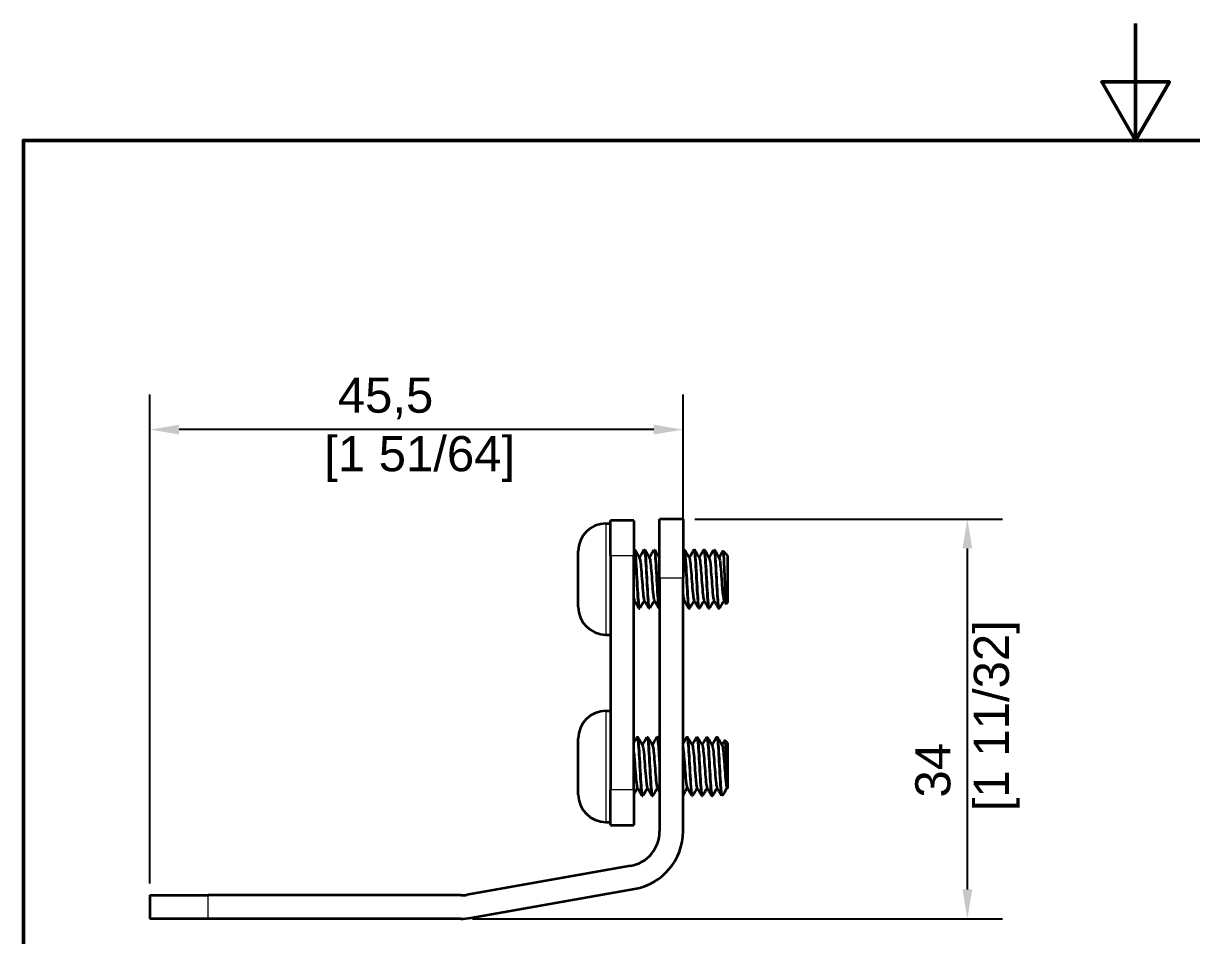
# Model space of a CAD drawing. Header units: millimetres. Extents: x 0 to 210, y 0 to 297.
# Drawn here: x 10 to 109.8, y 219.1 to 297 of the extents above; entities that cross this region are included whole.
import ezdxf

# ---------------------------------------------------------------- set-up
doc = ezdxf.new("R2010")
doc.units = ezdxf.units.MM
for name, color, linetype, lineweight in [('Arêtes tangentes visibles(ISO)', 7, 'Continuous', 18), ('Arêtes visibles(ISO)', 7, 'Continuous', 35), ('Cadre_0', 7, 'Continuous', 50), ('Cotes(ISO)', 7, 'Continuous', 18)]:
    doc.layers.add(name, color=color, linetype=linetype, lineweight=lineweight)
doc.styles.add('MANTION', font='arial.ttf')
doc.dimstyles.new('Plan commercial', dxfattribs={"dimtxt": 3, "dimasz": 2.5, "dimexe": 3, "dimexo": 1, "dimgap": 0.762, "dimtad": 1, "dimrnd": 1e-08, "dimtxsty": 'MANTION', "dimcen": 0.09, "dimdle": 10, "dimclrd": 7, "dimclre": 7, "dimclrt": 256, "dimazin": 2, "dimtfac": 0.5, "dimtmove": 0, "dimatfit": 3, "dimfxl": 0, "dimtolj": 1, "dimlwd": 25, "dimlwe": 25, "dimarcsym": 0})

# ---------------------------------------------------------------- blocks, each defined once
blk = doc.blocks.new('Cadres Cadre par défaut')
at = {"layer": 'Cadre_0', "flags": 128}
for points in [[(105, 297), (105, 287), (102.113, 292), (107.887, 292), (105, 287)], [(10, 10), (10, 287), (200, 287), (200, 10), (10, 10)]]:
    blk.add_lwpolyline(points, dxfattribs=at)
blk = doc.blocks.new('*D5')
at = {"layer": 'Cotes(ISO)', "color": 7, "linetype": 'Continuous', "lineweight": 25, "transparency": 16777216}
for p, q in [((67.343, 254.671), (93.63, 254.671)), ((90.63, 223.054), (90.63, 252.171)), ((48.361, 220.554), (93.63, 220.554))]:
    blk.add_line(p, q, dxfattribs=at)
at = {"layer": 'Cotes(ISO)', "color": 7, "linetype": 'Continuous', "transparency": 16777216}
for points in [[(90.213, 252.171), (91.046, 252.171), (90.63, 254.671)], [(90.213, 223.054), (91.046, 223.054), (90.63, 220.554)]]:
    blk.add_solid(points, dxfattribs=at)
at = {"layer": 'Defpoints', "color": 0, "linetype": 'Continuous', "transparency": 16777216}
for p in [(66.343, 254.671), (90.63, 254.671), (47.361, 220.554)]:
    blk.add_point(p, dxfattribs=at)
at = {"layer": 'Cotes(ISO)', "color": 154, "linetype": 'Continuous', "lineweight": 25, "true_color": 0x004691, "transparency": 16777216, "insert": (86.181, 229.735), "char_height": 3, "attachment_point": 1, "rotation": 90, "style": 'MANTION'}
blk.add_mtext('\\A1; 34\\P[1 11/32]', dxfattribs=at)
blk = doc.blocks.new('*D6')
at = {"layer": 'Cotes(ISO)', "color": 7, "linetype": 'Continuous', "lineweight": 25, "transparency": 16777216}
for p, q in [((20.798, 223.554), (20.798, 265.318)), ((66.343, 250.671), (66.343, 265.318)), ((63.843, 262.318), (23.298, 262.318))]:
    blk.add_line(p, q, dxfattribs=at)
at = {"layer": 'Cotes(ISO)', "color": 7, "linetype": 'Continuous', "transparency": 16777216}
for points in [[(23.298, 262.734), (23.298, 261.901), (20.798, 262.318)], [(63.843, 262.734), (63.843, 261.901), (66.343, 262.318)]]:
    blk.add_solid(points, dxfattribs=at)
at = {"layer": 'Defpoints', "color": 0, "linetype": 'Continuous', "transparency": 16777216}
for p in [(20.798, 262.318), (66.343, 249.671), (20.798, 222.554)]:
    blk.add_point(p, dxfattribs=at)
at = {"layer": 'Cotes(ISO)', "color": 154, "linetype": 'Continuous', "lineweight": 25, "true_color": 0x004691, "transparency": 16777216, "insert": (35.693, 266.76), "char_height": 3, "attachment_point": 1, "style": 'MANTION'}
blk.add_mtext('\\A1; 45,5\\P[1 51/64]', dxfattribs=at)

msp = doc.modelspace()

# ---------------------------------------------------------------- linework, layer by layer
at = {"layer": 'Arêtes tangentes visibles(ISO)'}
for p, q in [((59.763, 254.304), (59.763, 244.804)), ((60.143, 251.554), (62.143, 251.554)), ((64.343, 249.671), (66.343, 249.671)), ((59.763, 238.304), (59.763, 228.804)), ((62.143, 231.554), (60.143, 231.554)), ((25.798, 220.554), (25.798, 222.554))]:
    msp.add_line(p, q, dxfattribs=at)
at = {"layer": 'Arêtes visibles(ISO)'}
for p, q in [((60.143, 251.554), (60.143, 254.554)), ((62.143, 254.554), (60.143, 254.554)), ((62.143, 254.554), (62.143, 251.554)), ((64.343, 249.671), (64.343, 254.671)), ((66.343, 254.671), (64.343, 254.671)), ((66.343, 254.671), (66.343, 249.671)), ((59.763, 254.304), (60.143, 254.304)), ((57.393, 247.174), (57.393, 251.934)), ((60.143, 251.554), (60.143, 231.554)), ((62.143, 231.554), (62.143, 251.554)), ((62.17, 252.054), (62.22, 252.054)), ((63.02, 252.054), (63.07, 252.054)), ((63.87, 252.054), (63.92, 252.054)), ((66.42, 252.054), (66.47, 252.054)), ((67.27, 252.054), (67.32, 252.054)), ((68.12, 252.054), (68.17, 252.054)), ((68.97, 252.054), (69.02, 252.054)), ((70.143, 251.563), (69.759, 251.947)), ((70.143, 251.563), (70.143, 247.544)), ((64.343, 249.671), (64.343, 228.019)), ((66.343, 228.019), (66.343, 249.671)), ((70.143, 247.544), (70.028, 247.43)), ((62.595, 247.054), (62.645, 247.054)), ((63.445, 247.054), (63.495, 247.054)), ((64.295, 247.054), (64.343, 247.054)), ((66.845, 247.054), (66.895, 247.054)), ((67.695, 247.054), (67.745, 247.054)), ((68.545, 247.054), (68.595, 247.054)), ((69.395, 247.054), (69.445, 247.054)), ((59.763, 244.804), (60.143, 244.804)), ((59.763, 238.304), (60.143, 238.304)), ((57.393, 231.174), (57.393, 235.934)), ((62.428, 236.054), (62.478, 236.054)), ((63.278, 236.054), (63.328, 236.054)), ((64.128, 236.054), (64.178, 236.054)), ((66.678, 236.054), (66.728, 236.054)), ((67.528, 236.054), (67.578, 236.054)), ((68.378, 236.054), (68.428, 236.054)), ((69.228, 236.054), (69.278, 236.054)), ((70.143, 235.563), (69.922, 235.784)), ((70.143, 235.563), (70.143, 231.856)), ((60.143, 228.554), (60.143, 231.554)), ((62.143, 231.554), (62.143, 228.554)), ((62.853, 231.054), (62.903, 231.054)), ((63.703, 231.054), (63.753, 231.054)), ((67.103, 231.054), (67.153, 231.054)), ((67.953, 231.054), (68.003, 231.054)), ((68.803, 231.054), (68.853, 231.054)), ((69.652, 231.054), (69.652, 231.226)), ((69.772, 231.173), (69.652, 231.054)), ((59.763, 228.804), (60.143, 228.804)), ((60.143, 228.554), (62.143, 228.554)), ((61.864, 225.065), (47.882, 222.599)), ((20.798, 222.554), (25.798, 222.554)), ((20.798, 222.554), (20.798, 220.554)), ((47.361, 222.554), (25.798, 222.554)), ((48.229, 220.63), (62.211, 223.095)), ((25.798, 220.554), (20.798, 220.554)), ((47.361, 220.554), (25.798, 220.554))]:
    msp.add_line(p, q, dxfattribs=at)
for centre, radius, start, end in [((59.763, 251.934), 2.37, 90, 180), ((59.763, 247.174), 2.37, 180, 270), ((59.763, 235.934), 2.37, 90, 180), ((59.763, 231.174), 2.37, 180, 270), ((61.343, 228.019), 3, 280, 0), ((61.343, 228.019), 5, 280, 0), ((47.361, 225.554), 3, 270, 280), ((47.361, 225.554), 5, 270, 280)]:
    msp.add_arc(centre, radius, start, end, dxfattribs=at)
for points in [[(62.143, 252.018), (62.148, 252.026), (62.153, 252.034), (62.158, 252.043)], [(62.233, 252.043), (62.368, 251.81), (62.502, 251.578), (62.638, 251.346)], [(62.62, 251.376), (62.749, 251.598), (62.879, 251.82), (63.008, 252.043)], [(63.083, 252.043), (63.218, 251.81), (63.352, 251.578), (63.488, 251.346)], [(63.47, 251.376), (63.599, 251.598), (63.729, 251.82), (63.858, 252.043)], [(63.933, 252.043), (64.068, 251.81), (64.202, 251.578), (64.338, 251.346)], [(66.343, 251.931), (66.364, 251.969), (66.386, 252.006), (66.408, 252.043)], [(66.483, 252.043), (66.618, 251.81), (66.752, 251.578), (66.888, 251.346)], [(67.333, 252.043), (67.468, 251.81), (67.602, 251.578), (67.738, 251.346)], [(67.72, 251.376), (67.849, 251.598), (67.979, 251.82), (68.108, 252.043)], [(68.183, 252.043), (68.318, 251.81), (68.452, 251.578), (68.588, 251.346)], [(68.57, 251.376), (68.699, 251.598), (68.829, 251.82), (68.958, 252.043)], [(69.033, 252.043), (69.168, 251.81), (69.302, 251.578), (69.438, 251.346)], [(69.42, 251.376), (69.53, 251.565), (69.64, 251.755), (69.75, 251.944)], [(64.32, 251.376), (64.328, 251.389), (64.335, 251.402), (64.343, 251.415)], [(64.338, 251.341), (64.339, 251.338), (64.341, 251.334), (64.343, 251.33)], [(62.195, 247.732), (62.178, 247.702), (62.16, 247.672), (62.143, 247.642)], [(62.583, 247.065), (62.448, 247.297), (62.313, 247.529), (62.178, 247.761)], [(63.045, 247.732), (62.916, 247.509), (62.787, 247.287), (62.658, 247.065)], [(63.433, 247.065), (63.298, 247.297), (63.163, 247.529), (63.028, 247.761)], [(63.895, 247.732), (63.766, 247.509), (63.637, 247.287), (63.508, 247.065)], [(64.283, 247.065), (64.148, 247.297), (64.013, 247.529), (63.878, 247.761)], [(66.445, 247.732), (66.411, 247.673), (66.377, 247.614), (66.343, 247.556)], [(66.833, 247.065), (66.698, 247.297), (66.563, 247.529), (66.428, 247.761)], [(67.295, 247.732), (67.166, 247.509), (67.037, 247.287), (66.908, 247.065)], [(67.683, 247.065), (67.548, 247.297), (67.413, 247.529), (67.278, 247.761)], [(68.145, 247.732), (68.016, 247.509), (67.887, 247.287), (67.758, 247.065)], [(68.533, 247.065), (68.398, 247.297), (68.263, 247.529), (68.128, 247.761)], [(68.995, 247.732), (68.866, 247.509), (68.737, 247.287), (68.608, 247.065)], [(69.383, 247.065), (69.248, 247.297), (69.113, 247.529), (68.978, 247.761)], [(69.845, 247.732), (69.716, 247.509), (69.587, 247.287), (69.458, 247.065)], [(70.019, 247.433), (69.955, 247.543), (69.891, 247.652), (69.828, 247.761)], [(62.143, 235.574), (62.234, 235.73), (62.324, 235.886), (62.415, 236.043)], [(62.49, 236.043), (62.625, 235.81), (62.76, 235.578), (62.895, 235.346)], [(62.878, 235.376), (63.007, 235.598), (63.136, 235.82), (63.265, 236.043)], [(63.34, 236.043), (63.475, 235.81), (63.61, 235.578), (63.745, 235.346)], [(63.728, 235.376), (63.857, 235.598), (63.986, 235.82), (64.115, 236.043)], [(64.19, 236.043), (64.241, 235.955), (64.292, 235.867), (64.343, 235.78)], [(66.343, 235.488), (66.45, 235.673), (66.558, 235.858), (66.665, 236.043)], [(66.74, 236.043), (66.875, 235.81), (67.01, 235.578), (67.145, 235.346)], [(67.128, 235.376), (67.257, 235.598), (67.386, 235.82), (67.515, 236.043)], [(67.59, 236.043), (67.725, 235.81), (67.86, 235.578), (67.995, 235.346)], [(67.978, 235.376), (68.107, 235.598), (68.236, 235.82), (68.365, 236.043)], [(68.44, 236.043), (68.575, 235.81), (68.71, 235.578), (68.845, 235.346)], [(68.828, 235.376), (68.957, 235.598), (69.086, 235.82), (69.215, 236.043)], [(69.29, 236.043), (69.425, 235.81), (69.56, 235.578), (69.695, 235.346)], [(69.678, 235.376), (69.756, 235.511), (69.835, 235.646), (69.913, 235.781)], [(62.453, 231.732), (62.349, 231.554), (62.246, 231.376), (62.143, 231.198)], [(62.84, 231.065), (62.705, 231.297), (62.57, 231.529), (62.435, 231.761)], [(63.303, 231.732), (63.173, 231.509), (63.044, 231.287), (62.915, 231.065)], [(63.69, 231.065), (63.555, 231.297), (63.42, 231.529), (63.285, 231.761)], [(64.153, 231.732), (64.023, 231.509), (63.894, 231.287), (63.765, 231.065)], [(64.343, 231.404), (64.274, 231.523), (64.205, 231.642), (64.135, 231.761)], [(66.703, 231.732), (66.583, 231.525), (66.463, 231.319), (66.343, 231.112)], [(67.09, 231.065), (66.955, 231.297), (66.82, 231.529), (66.685, 231.761)], [(67.553, 231.732), (67.423, 231.509), (67.294, 231.287), (67.165, 231.065)], [(67.94, 231.065), (67.805, 231.297), (67.67, 231.529), (67.535, 231.761)], [(68.403, 231.732), (68.273, 231.509), (68.144, 231.287), (68.015, 231.065)], [(68.79, 231.065), (68.655, 231.297), (68.52, 231.529), (68.385, 231.761)], [(69.253, 231.732), (69.123, 231.509), (68.994, 231.287), (68.865, 231.065)], [(69.64, 231.065), (69.505, 231.297), (69.37, 231.529), (69.235, 231.761)], [(70.103, 231.732), (70.003, 231.56), (69.903, 231.388), (69.803, 231.217)], [(70.143, 231.662), (70.124, 231.695), (70.104, 231.728), (70.085, 231.761)], [(69.652, 231.054), (69.652, 231.054), (69.652, 231.054), (69.652, 231.054)]]:
    msp.add_open_spline(points, degree=3, dxfattribs=at)
for points, knots in [([(62.158, 252.042), (62.205, 252.119), (62.252, 251.715), (62.299, 251.007), (62.349, 250.252), (62.399, 249.187), (62.449, 248.37), (62.498, 247.579), (62.547, 247.057), (62.595, 247.054)], [8.978223, 8.978223, 8.978223, 8.978223, 10.022097, 10.022097, 10.022097, 11.135664, 11.135664, 11.135664, 12.213266, 12.213266, 12.213266, 12.213266]), ([(62.658, 247.066), (62.613, 246.995), (62.568, 247.353), (62.523, 248.005), (62.473, 248.734), (62.423, 249.794), (62.372, 250.631), (62.322, 251.469), (62.272, 252.043), (62.222, 252.054), (62.221, 252.054), (62.221, 252.054), (62.22, 252.054)], [-18.589902, -18.589902, -18.589902, -18.589902, -17.593514, -17.593514, -17.593514, -16.479947, -16.479947, -16.479947, -15.366381, -15.366381, -15.366381, -15.354859, -15.354859, -15.354859, -15.354859]), ([(63.008, 252.036), (63.022, 252.064), (63.037, 252.049), (63.052, 251.985), (63.102, 251.769), (63.152, 251.01), (63.203, 250.105), (63.253, 249.199), (63.303, 248.192), (63.353, 247.609), (63.384, 247.253), (63.415, 247.066), (63.445, 247.063)], [15.261409, 15.261409, 15.261409, 15.261409, 15.589929, 15.589929, 15.589929, 16.703495, 16.703495, 16.703495, 17.817062, 17.817062, 17.817062, 18.496452, 18.496452, 18.496452, 18.496452]), ([(63.508, 247.074), (63.481, 247.029), (63.454, 247.124), (63.427, 247.365), (63.377, 247.814), (63.326, 248.745), (63.276, 249.672), (63.226, 250.599), (63.176, 251.477), (63.126, 251.847), (63.107, 251.983), (63.089, 252.048), (63.07, 252.045)], [-24.873087, -24.873087, -24.873087, -24.873087, -24.274912, -24.274912, -24.274912, -23.161346, -23.161346, -23.161346, -22.047779, -22.047779, -22.047779, -21.638044, -21.638044, -21.638044, -21.638044]), ([(63.858, 252.035), (63.89, 252.087), (63.923, 251.927), (63.956, 251.569), (64.006, 251.02), (64.056, 250.029), (64.106, 249.116), (64.157, 248.202), (64.207, 247.409), (64.257, 247.152), (64.27, 247.087), (64.282, 247.057), (64.295, 247.059)], [21.544594, 21.544594, 21.544594, 21.544594, 22.271327, 22.271327, 22.271327, 23.384894, 23.384894, 23.384894, 24.49846, 24.49846, 24.49846, 24.779637, 24.779637, 24.779637, 24.779637]), ([(64.343, 247.055), (64.339, 247.056), (64.335, 247.06), (64.331, 247.068), (64.281, 247.166), (64.23, 247.823), (64.18, 248.695), (64.13, 249.566), (64.08, 250.61), (64.029, 251.281), (63.993, 251.768), (63.957, 252.041), (63.92, 252.048)], [-31.046327, -31.046327, -31.046327, -31.046327, -30.95631, -30.95631, -30.95631, -29.842744, -29.842744, -29.842744, -28.729177, -28.729177, -28.729177, -27.921229, -27.921229, -27.921229, -27.921229]), ([(66.408, 252.037), (66.444, 252.093), (66.48, 251.883), (66.517, 251.442), (66.567, 250.835), (66.617, 249.815), (66.667, 248.918), (66.718, 248.02), (66.768, 247.288), (66.818, 247.104), (66.827, 247.07), (66.836, 247.055), (66.845, 247.057)], [40.39415, 40.39415, 40.39415, 40.39415, 41.201955, 41.201955, 41.201955, 42.315522, 42.315522, 42.315522, 43.429088, 43.429088, 43.429088, 43.629193, 43.629193, 43.629193, 43.629193]), ([(66.908, 247.066), (66.902, 247.056), (66.897, 247.052), (66.892, 247.054), (66.841, 247.078), (66.791, 247.665), (66.741, 248.507), (66.691, 249.35), (66.641, 250.409), (66.59, 251.129), (66.55, 251.704), (66.51, 252.042), (66.47, 252.05)], [-50.005828, -50.005828, -50.005828, -50.005828, -49.886938, -49.886938, -49.886938, -48.773372, -48.773372, -48.773372, -47.659805, -47.659805, -47.659805, -46.770785, -46.770785, -46.770785, -46.770785]), ([(66.87, 251.376), (66.885, 251.402), (66.9, 251.428), (67.03, 251.65), (67.144, 251.846), (67.258, 252.043)], [0.00346703, 0.00346703, 0.00346703, 0.00346703, 0.01247637, 0.01247637, 0.08059299, 0.08059299, 0.08059299, 0.08059299]), ([(67.258, 252.042), (67.262, 252.05), (67.266, 252.054), (67.27, 252.054), (67.32, 252.055), (67.37, 251.492), (67.421, 250.66), (67.471, 249.827), (67.521, 248.766), (67.571, 248.03), (67.613, 247.425), (67.654, 247.065), (67.695, 247.057)], [46.677335, 46.677335, 46.677335, 46.677335, 46.769787, 46.769787, 46.769787, 47.883353, 47.883353, 47.883353, 48.99692, 48.99692, 48.99692, 49.912378, 49.912378, 49.912378, 49.912378]), ([(67.758, 247.07), (67.72, 247.012), (67.683, 247.24), (67.645, 247.709), (67.595, 248.335), (67.545, 249.362), (67.494, 250.253), (67.444, 251.144), (67.394, 251.856), (67.344, 252.016), (67.336, 252.041), (67.328, 252.052), (67.32, 252.051)], [-56.289014, -56.289014, -56.289014, -56.289014, -55.45477, -55.45477, -55.45477, -54.341204, -54.341204, -54.341204, -53.227637, -53.227637, -53.227637, -53.053971, -53.053971, -53.053971, -53.053971]), ([(68.108, 252.033), (68.13, 252.073), (68.152, 252.017), (68.174, 251.859), (68.224, 251.5), (68.274, 250.63), (68.325, 249.704), (68.375, 248.777), (68.425, 247.84), (68.475, 247.381), (68.499, 247.168), (68.522, 247.063), (68.545, 247.063)], [52.960521, 52.960521, 52.960521, 52.960521, 53.451185, 53.451185, 53.451185, 54.564752, 54.564752, 54.564752, 55.678318, 55.678318, 55.678318, 56.195563, 56.195563, 56.195563, 56.195563]), ([(68.608, 247.073), (68.588, 247.037), (68.568, 247.077), (68.549, 247.199), (68.499, 247.511), (68.448, 248.346), (68.398, 249.268), (68.348, 250.19), (68.298, 251.154), (68.248, 251.656), (68.222, 251.914), (68.196, 252.044), (68.17, 252.044)], [-62.572199, -62.572199, -62.572199, -62.572199, -62.136168, -62.136168, -62.136168, -61.022602, -61.022602, -61.022602, -59.909035, -59.909035, -59.909035, -59.337156, -59.337156, -59.337156, -59.337156]), ([(68.958, 252.039), (68.998, 252.1), (69.038, 251.833), (69.078, 251.304), (69.128, 250.641), (69.178, 249.6), (69.228, 248.724), (69.279, 247.849), (69.329, 247.182), (69.379, 247.071), (69.384, 247.06), (69.39, 247.054), (69.395, 247.055)], [59.243706, 59.243706, 59.243706, 59.243706, 60.132583, 60.132583, 60.132583, 61.24615, 61.24615, 61.24615, 62.359716, 62.359716, 62.359716, 62.478749, 62.478749, 62.478749, 62.478749]), ([(69.458, 247.065), (69.456, 247.062), (69.454, 247.059), (69.453, 247.058), (69.402, 247.006), (69.352, 247.518), (69.302, 248.327), (69.252, 249.136), (69.202, 250.201), (69.151, 250.967), (69.108, 251.634), (69.064, 252.045), (69.02, 252.052)], [-68.855384, -68.855384, -68.855384, -68.855384, -68.817566, -68.817566, -68.817566, -67.704, -67.704, -67.704, -66.590434, -66.590434, -66.590434, -65.620341, -65.620341, -65.620341, -65.620341]), ([(69.75, 251.944), (69.751, 251.945), (69.752, 251.946), (69.763, 251.959), (69.774, 251.911), (69.797, 251.698), (69.808, 251.538), (69.83, 251.128), (69.841, 250.883), (69.864, 250.342), (69.875, 250.051), (69.897, 249.461), (69.908, 249.168), (69.93, 248.62), (69.941, 248.369), (69.964, 247.942), (69.975, 247.768), (69.997, 247.522), (70.008, 247.45), (70.022, 247.427), (70.025, 247.427), (70.028, 247.43)], [0.2818911, 0.2818911, 0.2818911, 0.2818911, 0.2874292, 0.2874292, 0.3806867, 0.3806867, 0.4726677, 0.4726677, 0.5633716, 0.5633716, 0.6527982, 0.6527982, 0.7409471, 0.7409471, 0.8278181, 0.8278181, 0.9134106, 0.9134106, 0.9977245, 0.9977245, 1.0197375, 1.0197375, 1.0197375, 1.0197375]), ([(62.638, 251.343), (62.647, 251.328), (62.657, 251.298), (62.667, 251.254), (62.721, 251.008), (62.776, 250.314), (62.83, 249.587), (62.885, 248.859), (62.939, 248.147), (62.994, 247.876), (63.005, 247.82), (63.016, 247.783), (63.028, 247.766)], [15.483792, 15.483792, 15.483792, 15.483792, 15.699756, 15.699756, 15.699756, 16.90743, 16.90743, 16.90743, 18.115103, 18.115103, 18.115103, 18.367518, 18.367518, 18.367518, 18.367518]), ([(63.488, 251.346), (63.541, 251.253), (63.594, 250.709), (63.647, 250.024), (63.702, 249.321), (63.756, 248.516), (63.81, 248.089), (63.833, 247.914), (63.855, 247.807), (63.878, 247.771)], [21.766977, 21.766977, 21.766977, 21.766977, 22.945797, 22.945797, 22.945797, 24.153471, 24.153471, 24.153471, 24.650704, 24.650704, 24.650704, 24.650704]), ([(66.888, 251.343), (66.897, 251.329), (66.906, 251.303), (66.915, 251.264), (66.969, 251.03), (67.024, 250.343), (67.078, 249.616), (67.132, 248.889), (67.187, 248.169), (67.241, 247.888), (67.253, 247.825), (67.266, 247.785), (67.278, 247.766)], [46.899719, 46.899719, 46.899719, 46.899719, 47.099268, 47.099268, 47.099268, 48.306941, 48.306941, 48.306941, 49.514615, 49.514615, 49.514615, 49.783445, 49.783445, 49.783445, 49.783445]), ([(67.738, 251.346), (67.79, 251.253), (67.842, 250.725), (67.895, 250.052), (67.949, 249.353), (68.004, 248.543), (68.058, 248.107), (68.081, 247.921), (68.105, 247.809), (68.128, 247.771)], [53.182904, 53.182904, 53.182904, 53.182904, 54.345309, 54.345309, 54.345309, 55.552983, 55.552983, 55.552983, 56.06663, 56.06663, 56.06663, 56.06663]), ([(68.588, 251.341), (68.629, 251.263), (68.67, 250.937), (68.712, 250.458), (68.766, 249.829), (68.821, 248.977), (68.875, 248.413), (68.909, 248.058), (68.944, 247.832), (68.978, 247.77)], [59.466089, 59.466089, 59.466089, 59.466089, 60.383677, 60.383677, 60.383677, 61.59135, 61.59135, 61.59135, 62.349815, 62.349815, 62.349815, 62.349815]), ([(69.438, 251.337), (69.468, 251.283), (69.498, 251.102), (69.529, 250.811), (69.583, 250.288), (69.638, 249.445), (69.692, 248.786), (69.737, 248.239), (69.782, 247.849), (69.828, 247.764)], [65.749275, 65.749275, 65.749275, 65.749275, 66.422045, 66.422045, 66.422045, 67.629718, 67.629718, 67.629718, 68.633001, 68.633001, 68.633001, 68.633001]), ([(62.143, 247.883), (62.154, 247.825), (62.165, 247.784), (62.177, 247.763), (62.177, 247.763), (62.177, 247.762), (62.178, 247.761)], [11.8271723, 11.8271723, 11.8271723, 11.8271723, 12.0767354, 12.0767354, 12.0767354, 12.084333, 12.084333, 12.084333, 12.084333]), ([(66.343, 248.245), (66.37, 247.997), (66.397, 247.823), (66.424, 247.768), (66.426, 247.765), (66.427, 247.763), (66.428, 247.762)], [42.8734997, 42.8734997, 42.8734997, 42.8734997, 43.4762473, 43.4762473, 43.4762473, 43.5002595, 43.5002595, 43.5002595, 43.5002595]), ([(62.415, 236.038), (62.426, 236.06), (62.438, 236.055), (62.449, 236.021), (62.5, 235.873), (62.55, 235.172), (62.6, 234.284), (62.65, 233.397), (62.7, 232.366), (62.751, 231.731), (62.785, 231.301), (62.819, 231.066), (62.853, 231.061)], [10.881544, 10.881544, 10.881544, 10.881544, 11.135664, 11.135664, 11.135664, 12.24923, 12.24923, 12.24923, 13.362796, 13.362796, 13.362796, 14.116587, 14.116587, 14.116587, 14.116587]), ([(62.915, 231.074), (62.885, 231.024), (62.855, 231.155), (62.824, 231.461), (62.774, 231.969), (62.724, 232.937), (62.674, 233.858), (62.623, 234.779), (62.573, 235.609), (62.523, 235.914), (62.508, 236.006), (62.493, 236.049), (62.478, 236.047)], [-20.493223, -20.493223, -20.493223, -20.493223, -19.820646, -19.820646, -19.820646, -18.70708, -18.70708, -18.70708, -17.593514, -17.593514, -17.593514, -17.25818, -17.25818, -17.25818, -17.25818]), ([(63.265, 236.034), (63.294, 236.082), (63.324, 235.962), (63.353, 235.673), (63.403, 235.181), (63.454, 234.223), (63.504, 233.3), (63.554, 232.377), (63.604, 231.533), (63.655, 231.21), (63.671, 231.107), (63.687, 231.058), (63.703, 231.061)], [17.16473, 17.16473, 17.16473, 17.16473, 17.817062, 17.817062, 17.817062, 18.930628, 18.930628, 18.930628, 20.044194, 20.044194, 20.044194, 20.399772, 20.399772, 20.399772, 20.399772]), ([(63.765, 231.07), (63.753, 231.046), (63.741, 231.053), (63.728, 231.094), (63.678, 231.261), (63.628, 231.979), (63.578, 232.872), (63.527, 233.764), (63.477, 234.789), (63.427, 235.411), (63.394, 235.82), (63.361, 236.041), (63.328, 236.046)], [-26.776408, -26.776408, -26.776408, -26.776408, -26.502045, -26.502045, -26.502045, -25.388478, -25.388478, -25.388478, -24.274912, -24.274912, -24.274912, -23.541365, -23.541365, -23.541365, -23.541365]), ([(64.115, 236.042), (64.162, 236.12), (64.21, 235.709), (64.257, 234.993), (64.286, 234.561), (64.314, 234.03), (64.343, 233.502)], [23.447915, 23.447915, 23.447915, 23.447915, 24.49846, 24.49846, 24.49846, 25.132741, 25.132741, 25.132741, 25.132741]), ([(64.343, 234.409), (64.339, 234.479), (64.335, 234.548), (64.331, 234.616), (64.281, 235.456), (64.23, 236.036), (64.18, 236.053), (64.179, 236.054), (64.178, 236.054), (64.178, 236.054)], [-31.046327, -31.046327, -31.046327, -31.046327, -30.95631, -30.95631, -30.95631, -29.842744, -29.842744, -29.842744, -29.82455, -29.82455, -29.82455, -29.82455]), ([(66.665, 236.043), (66.666, 236.044), (66.667, 236.045), (66.667, 236.047), (66.718, 236.116), (66.768, 235.623), (66.818, 234.823), (66.868, 234.024), (66.919, 232.957), (66.969, 232.182), (67.013, 231.492), (67.058, 231.062), (67.103, 231.055)], [42.297471, 42.297471, 42.297471, 42.297471, 42.315522, 42.315522, 42.315522, 43.429088, 43.429088, 43.429088, 44.542654, 44.542654, 44.542654, 45.532514, 45.532514, 45.532514, 45.532514]), ([(67.165, 231.068), (67.124, 231.005), (67.083, 231.288), (67.042, 231.839), (66.992, 232.515), (66.942, 233.56), (66.892, 234.43), (66.841, 235.299), (66.791, 235.949), (66.741, 236.041), (66.737, 236.05), (66.732, 236.053), (66.728, 236.053)], [-51.909149, -51.909149, -51.909149, -51.909149, -51.000504, -51.000504, -51.000504, -49.886938, -49.886938, -49.886938, -48.773372, -48.773372, -48.773372, -48.674106, -48.674106, -48.674106, -48.674106]), ([(67.515, 236.034), (67.534, 236.069), (67.553, 236.035), (67.571, 235.925), (67.622, 235.63), (67.672, 234.808), (67.722, 233.889), (67.772, 232.969), (67.822, 231.996), (67.873, 231.479), (67.899, 231.204), (67.926, 231.064), (67.953, 231.063)], [48.580656, 48.580656, 48.580656, 48.580656, 48.99692, 48.99692, 48.99692, 50.110486, 50.110486, 50.110486, 51.224052, 51.224052, 51.224052, 51.815699, 51.815699, 51.815699, 51.815699]), ([(68.015, 231.074), (67.992, 231.034), (67.969, 231.096), (67.946, 231.268), (67.896, 231.644), (67.846, 232.526), (67.796, 233.453), (67.745, 234.38), (67.695, 235.308), (67.645, 235.751), (67.623, 235.948), (67.6, 236.045), (67.578, 236.044)], [-58.192334, -58.192334, -58.192334, -58.192334, -57.681903, -57.681903, -57.681903, -56.568336, -56.568336, -56.568336, -55.45477, -55.45477, -55.45477, -54.957292, -54.957292, -54.957292, -54.957292]), ([(68.365, 236.037), (68.402, 236.093), (68.438, 235.88), (68.475, 235.431), (68.525, 234.819), (68.576, 233.798), (68.626, 232.902), (68.676, 232.006), (68.726, 231.279), (68.776, 231.1), (68.785, 231.069), (68.794, 231.055), (68.803, 231.057)], [54.863841, 54.863841, 54.863841, 54.863841, 55.678318, 55.678318, 55.678318, 56.791884, 56.791884, 56.791884, 57.905451, 57.905451, 57.905451, 58.098884, 58.098884, 58.098884, 58.098884]), ([(68.865, 231.066), (68.86, 231.056), (68.855, 231.052), (68.85, 231.054), (68.8, 231.072), (68.75, 231.652), (68.699, 232.492), (68.649, 233.332), (68.599, 234.392), (68.549, 235.116), (68.508, 235.699), (68.468, 236.042), (68.428, 236.05)], [-64.47552, -64.47552, -64.47552, -64.47552, -64.363301, -64.363301, -64.363301, -63.249734, -63.249734, -63.249734, -62.136168, -62.136168, -62.136168, -61.240477, -61.240477, -61.240477, -61.240477]), ([(69.215, 236.042), (69.219, 236.05), (69.224, 236.054), (69.228, 236.054), (69.279, 236.048), (69.329, 235.48), (69.379, 234.645), (69.429, 233.81), (69.479, 232.749), (69.53, 232.017), (69.571, 231.422), (69.611, 231.068), (69.652, 231.054)], [61.147027, 61.147027, 61.147027, 61.147027, 61.24615, 61.24615, 61.24615, 62.359716, 62.359716, 62.359716, 63.473282, 63.473282, 63.473282, 64.378552, 64.378552, 64.378552, 64.378552]), ([(69.652, 231.226), (69.636, 231.34), (69.62, 231.496), (69.603, 231.698), (69.553, 232.319), (69.503, 233.344), (69.453, 234.237), (69.402, 235.13), (69.352, 235.847), (69.302, 236.013), (69.294, 236.04), (69.286, 236.052), (69.278, 236.051)], [-70.292138, -70.292138, -70.292138, -70.292138, -69.931133, -69.931133, -69.931133, -68.817566, -68.817566, -68.817566, -67.704, -67.704, -67.704, -67.523662, -67.523662, -67.523662, -67.523662]), ([(69.913, 235.781), (69.915, 235.784), (69.917, 235.786), (69.93, 235.784), (69.941, 235.726), (69.964, 235.505), (69.975, 235.345), (69.997, 234.946), (70.008, 234.711), (70.03, 234.198), (70.041, 233.926), (70.064, 233.379), (70.075, 233.11), (70.095, 232.648), (70.105, 232.452), (70.124, 232.112), (70.133, 231.968), (70.143, 231.856)], [0.7246528, 0.7246528, 0.7246528, 0.7246528, 0.7409471, 0.7409471, 0.8278181, 0.8278181, 0.9134106, 0.9134106, 0.9977245, 0.9977245, 1.0807593, 1.0807593, 1.1625146, 1.1625146, 1.2311293, 1.2311293, 1.298811, 1.298811, 1.298811, 1.298811]), ([(62.143, 234.74), (62.154, 234.629), (62.165, 234.505), (62.177, 234.371), (62.231, 233.722), (62.286, 232.875), (62.34, 232.337), (62.372, 232.024), (62.403, 231.827), (62.435, 231.771)], [11.827172, 11.827172, 11.827172, 11.827172, 12.076735, 12.076735, 12.076735, 13.284409, 13.284409, 13.284409, 13.987654, 13.987654, 13.987654, 13.987654]), ([(62.895, 235.337), (62.928, 235.278), (62.961, 235.068), (62.994, 234.737), (63.048, 234.187), (63.102, 233.338), (63.157, 232.697), (63.2, 232.194), (63.242, 231.846), (63.285, 231.766)], [17.387113, 17.387113, 17.387113, 17.387113, 18.115103, 18.115103, 18.115103, 19.322777, 19.322777, 19.322777, 20.270839, 20.270839, 20.270839, 20.270839]), ([(63.745, 235.337), (63.767, 235.301), (63.789, 235.2), (63.81, 235.033), (63.865, 234.615), (63.919, 233.813), (63.974, 233.108), (64.028, 232.412), (64.081, 231.855), (64.135, 231.761)], [23.670298, 23.670298, 23.670298, 23.670298, 24.153471, 24.153471, 24.153471, 25.361144, 25.361144, 25.361144, 26.554024, 26.554024, 26.554024, 26.554024]), ([(66.343, 235.146), (66.37, 234.978), (66.397, 234.718), (66.424, 234.397), (66.479, 233.754), (66.533, 232.905), (66.588, 232.359), (66.62, 232.034), (66.653, 231.829), (66.685, 231.77)], [42.8735, 42.8735, 42.8735, 42.8735, 43.476247, 43.476247, 43.476247, 44.683921, 44.683921, 44.683921, 45.40358, 45.40358, 45.40358, 45.40358]), ([(67.145, 235.337), (67.177, 235.279), (67.209, 235.079), (67.241, 234.759), (67.296, 234.217), (67.35, 233.37), (67.405, 232.723), (67.448, 232.207), (67.492, 231.847), (67.535, 231.765)], [48.803039, 48.803039, 48.803039, 48.803039, 49.514615, 49.514615, 49.514615, 50.722289, 50.722289, 50.722289, 51.686766, 51.686766, 51.686766, 51.686766]), ([(67.995, 235.337), (68.016, 235.303), (68.037, 235.207), (68.058, 235.05), (68.113, 234.641), (68.167, 233.845), (68.222, 233.137), (68.276, 232.429), (68.331, 231.857), (68.385, 231.762), (68.385, 231.762), (68.385, 231.762), (68.385, 231.761)], [55.086225, 55.086225, 55.086225, 55.086225, 55.552983, 55.552983, 55.552983, 56.760656, 56.760656, 56.760656, 57.96833, 57.96833, 57.96833, 57.969951, 57.969951, 57.969951, 57.969951]), ([(68.845, 235.342), (68.855, 235.327), (68.865, 235.297), (68.875, 235.251), (68.93, 235.001), (68.984, 234.303), (69.038, 233.576), (69.093, 232.848), (69.147, 232.139), (69.202, 231.872), (69.213, 231.818), (69.224, 231.783), (69.235, 231.766)], [61.36941, 61.36941, 61.36941, 61.36941, 61.59135, 61.59135, 61.59135, 62.799024, 62.799024, 62.799024, 64.006697, 64.006697, 64.006697, 64.253136, 64.253136, 64.253136, 64.253136]), ([(69.695, 235.346), (69.749, 235.253), (69.802, 234.703), (69.855, 234.013), (69.91, 233.31), (69.964, 232.506), (70.019, 232.083), (70.041, 231.911), (70.063, 231.803), (70.085, 231.765)], [67.652595, 67.652595, 67.652595, 67.652595, 68.837392, 68.837392, 68.837392, 70.045065, 70.045065, 70.045065, 70.536322, 70.536322, 70.536322, 70.536322]), ([(70.143, 231.856), (70.143, 231.793), (70.143, 231.745), (70.143, 231.679), (70.143, 231.662), (70.143, 231.662)], [0.47733713, 0.47733713, 0.47733713, 0.47733713, 0.52113019, 0.52113019, 0.56522332, 0.56522332, 0.56522332, 0.56522332]), ([(69.803, 231.217), (69.793, 231.199), (69.783, 231.185), (69.732, 231.132), (69.692, 231.15), (69.652, 231.226)], [0.2364346, 0.2364346, 0.2364346, 0.2364346, 0.2591715, 0.2591715, 0.3528434, 0.3528434, 0.3528434, 0.3528434])]:
    msp.add_open_spline(points, degree=3, knots=knots, dxfattribs=at)

# ---------------------------------------------------------------- block references
msp.add_blockref('Cadres Cadre par défaut', (0, 0))

# ---------------------------------------------------------------- dimensions: what is measured, and where the dimension line sits
at = {"layer": 'Cotes(ISO)', "color": 7, "linetype": 'Continuous', "lineweight": 25}
dim = msp.add_linear_dim(base=(20.798, 262.318), p1=(66.343, 249.671), p2=(20.798, 222.554), text=' <>\\X[1 51/64]', dimstyle='Plan commercial', override={"dimdec": 1, "dimpost": '\\X', "dimtp": 0, "dimtm": 0, "dimtdec": 2, "dimtofl": 0, "dimatfit": 1, "dimtvp": -0.25}, dxfattribs=at)
dim.commit()
dim.dimension.update_dxf_attribs({"geometry": '*D6', "text_midpoint": (43.571, 262.318), "dimtype": 160})
dim = msp.add_linear_dim(base=(90.63, 254.671), p1=(47.361, 220.554), p2=(66.343, 254.671), angle=90, text=' <>\\X[1 11/32]', dimstyle='Plan commercial', override={"dimdec": 0, "dimpost": '\\X', "dimtp": 0, "dimtm": 0, "dimtdec": 2, "dimtofl": 0, "dimatfit": 1, "dimtvp": -0.25}, dxfattribs=at)
dim.commit()
dim.dimension.update_dxf_attribs({"geometry": '*D5', "text_midpoint": (90.63, 237.612), "dimtype": 160})

doc.saveas('drawing.dxf')
